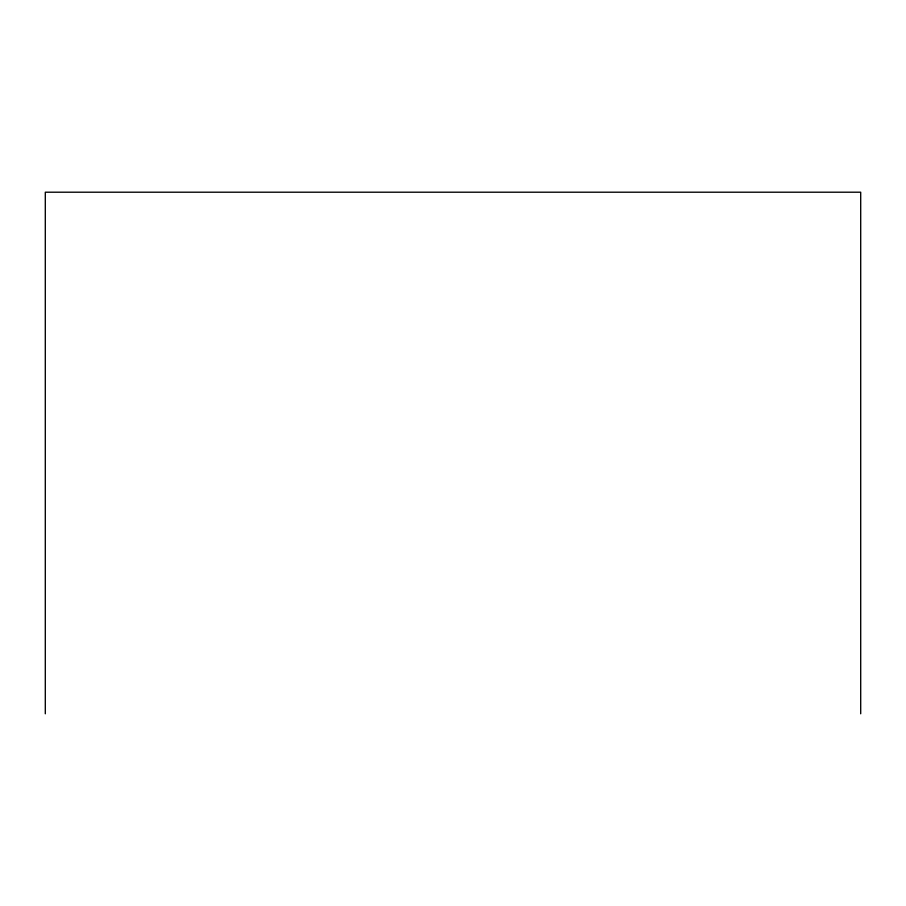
<?xml version="1.0" encoding="UTF-8"?>
<svg xmlns="http://www.w3.org/2000/svg" width="906" height="906" viewBox="0 0 906 906"><rect width="100%" height="100%" fill="white"/><g stroke="black" fill="none" stroke-linecap="round" stroke-linejoin="round"><path stroke-width="1.36" d="M860.7 713.792L860.7 192.208L45.3 192.208L45.3 713.792"/></g></svg>
